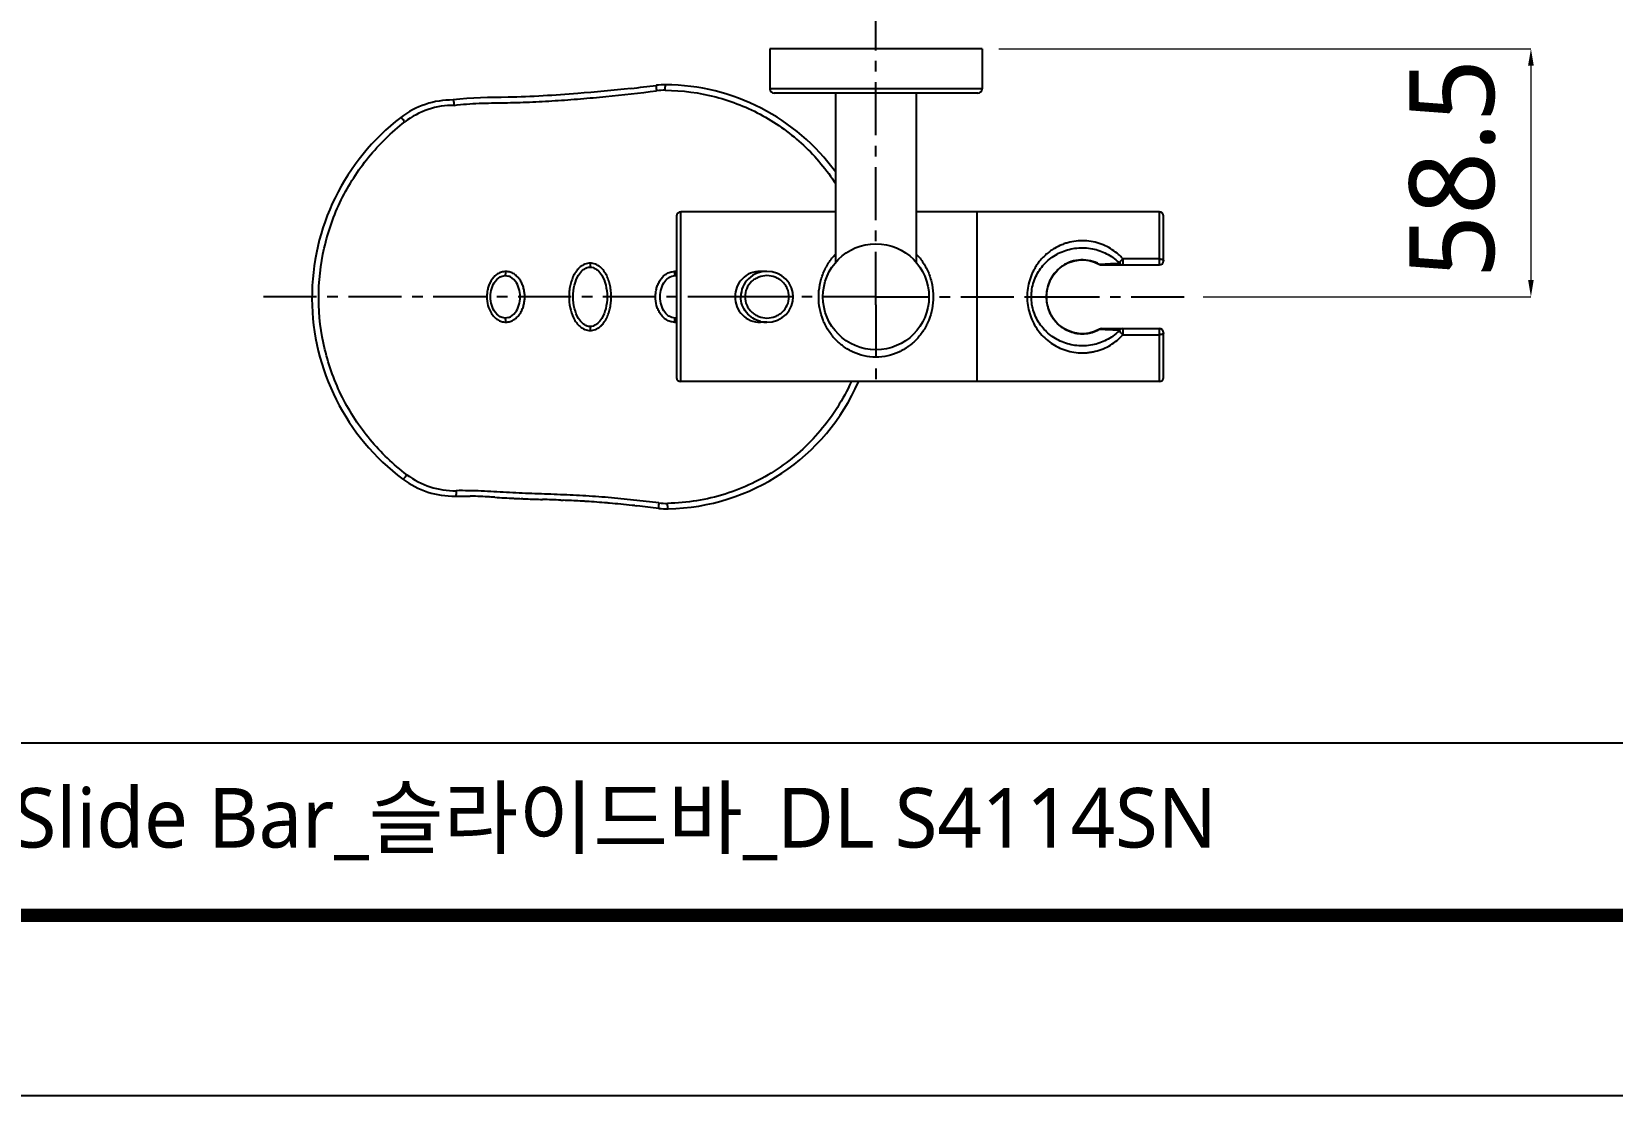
# Model space of a CAD drawing. Extents: x 0 to 1354, y 0 to 992.
# Drawn here: x 528.1 to 900.7, y 0 to 250.8 of the extents above; entities that cross this region are included whole.
import ezdxf

# ---------------------------------------------------------------- set-up
doc = ezdxf.new("R2010")
doc.units = 0
doc.header["$LTSCALE"] = 10
doc.header["$MEASUREMENT"] = 0
doc.header["$PDMODE"] = 3
doc.header["$PDSIZE"] = -10
doc.linetypes.add('CENTER', pattern=[2, 1.25, -0.25, 0.25, -0.25])
doc.layers.get('0').update_dxf_attribs({"linetype": 'CONTINUOUS'})
doc.layers.get('DEFPOINTS').update_dxf_attribs({"linetype": 'CONTINUOUS'})
doc.layers.add('치수', color=7, linetype='CONTINUOUS', lineweight=25)
doc.styles.add('Daelim Dimension', font='')
doc.styles.get('Daelim Dimension').set_extended_font_data('NanumGothic')
doc.dimstyles.new('DEFAULT', dxfattribs={"dimscale": 2, "dimtxt": 2, "dimasz": 2, "dimexe": 0, "dimexo": 2, "dimgap": 1, "dimtad": 1, "dimdec": 1, "dimzin": 9, "dimdsep": 46, "dimtxsty": 'Daelim Dimension', "dimcen": 0.5, "dimclrd": 252, "dimclre": 252, "dimclrt": 3, "dimadec": 1, "dimazin": 0, "dimtfac": 1, "dimtdec": 1, "dimtix": 1, "dimtmove": 0, "dimatfit": 3, "dimfxl": 1, "dimtolj": 1, "dimtzin": 1, "dimlwd": 9, "dimlwe": 9, "dimarcsym": 0})

# ---------------------------------------------------------------- blocks, each defined once
blk = doc.blocks.new('*D8')
at = {"layer": 'DEFPOINTS', "color": 0, "transparency": 16777216}
for p in [(752.1, 246.79), (800.21, 188.29), (881.49, 188.29)]:
    blk.add_point(p, dxfattribs=at)
at = {"layer": '치수', "color": 5, "lineweight": 9, "transparency": 16777216}
for p, q in [((756.1, 246.79), (881.49, 246.79)), ((881.49, 242.79), (881.49, 192.29)), ((804.21, 188.29), (881.49, 188.29))]:
    blk.add_line(p, q, dxfattribs=at)
at = {"layer": '치수', "color": 5, "transparency": 16777216}
for points in [[(880.82, 242.79), (882.16, 242.79), (881.49, 246.79)], [(880.82, 192.29), (882.16, 192.29), (881.49, 188.29)]]:
    blk.add_solid(points, dxfattribs=at)
at = {"layer": '치수', "color": 7, "transparency": 16777216, "insert": (852.82, 218.52), "char_height": 20, "attachment_point": 2, "rotation": 90, "line_spacing_factor": 0.9, "style": 'Daelim Dimension'}
blk.add_mtext('\\A1;58.5', dxfattribs=at)

msp = doc.modelspace()

# ---------------------------------------------------------------- linework, layer by layer
at = {"color": 1, "linetype": 'CENTER'}
for p, q in [((727.1, 186.39), (727.1, 263.93)), ((695.25, 188.29), (582.51, 188.29)), ((706.61, 188.29), (696.21, 188.29)), ((727.1, 188.29), (707.61, 188.29)), ((727.1, 188.29), (762.74, 188.29)), ((727.1, 186.39), (727.1, 167.79)), ((763.73, 188.29), (767.26, 188.29)), ((767.27, 188.29), (800.21, 188.29))]:
    msp.add_line(p, q, dxfattribs=at)
at = {"color": 7, "linetype": 'Continuous'}
for p, q in [((702.1, 246.79), (702.1, 237.29)), ((752.1, 246.79), (702.1, 246.79)), ((752.1, 246.79), (752.1, 237.29)), ((751.1, 236.29), (703.1, 236.29)), ((717.6, 236.29), (717.6, 196.41)), ((736.6, 236.29), (736.6, 196.41)), ((680.1, 207.29), (680.1, 169.29)), ((717.6, 208.29), (681.1, 208.29)), ((793.9, 208.29), (736.6, 208.29)), ((750.9, 208.29), (750.9, 168.29)), ((794.9, 196.79), (794.9, 207.29)), ((701.41, 194.29), (699.86, 194.29)), ((779.81, 195.92), (779.81, 195.92)), ((780.31, 195.79), (793.9, 195.79)), ((714.65, 189.29), (714.67, 189.29)), ((714.67, 187.29), (714.65, 187.29)), ((701.41, 182.29), (699.86, 182.29)), ((780.31, 180.79), (793.9, 180.79)), ((794.9, 169.29), (794.9, 179.79)), ((719.9, 178.08), (719.91, 178.09)), ((793.9, 168.29), (681.1, 168.29)), ((643.86, 140.68), (643.5, 140.69)), ((643.86, 140.68), (644.61, 140.65)), ((652.83, 140.34), (653.38, 140.32)), ((670.27, 139.05), (669.61, 139.12)), ((670.27, 139.05), (670.76, 138.99))]:
    msp.add_line(p, q, dxfattribs=at)
at = {"color": 9, "linetype": 'Continuous'}
for p, q in [((752.1, 237.29), (702.1, 237.29)), ((681.1, 168.29), (681.1, 208.29)), ((793.9, 195.79), (793.9, 208.29)), ((779.84, 195.91), (779.81, 195.92)), ((779.84, 195.91), (779.81, 195.92)), ((779.84, 195.91), (779.81, 195.92)), ((793.9, 197.23), (785.32, 197.23)), ((785.32, 197.23), (785.32, 195.79)), ((696.21, 188.29), (695.25, 188.29)), ((707.61, 188.29), (706.61, 188.29)), ((762.74, 188.29), (763.73, 188.29)), ((767.26, 188.29), (767.27, 188.29)), ((779.81, 180.66), (779.83, 180.66)), ((785.32, 180.79), (785.32, 179.34)), ((785.32, 179.34), (793.9, 179.34)), ((793.9, 168.29), (793.9, 180.79))]:
    msp.add_line(p, q, dxfattribs=at)
at = {"color": 5}
msp.add_line((21.77, 83.13), (1112.08, 83.13), dxfattribs=at)
at = {"ltscale": 0.5}
msp.add_lwpolyline([(0, 0), (1354.08, 0), (1354.08, 992.16), (0, 992.16)], close=True, dxfattribs=at)
at = {"color": 5, "linetype": 'ByBlock', "lineweight": 200, "const_width": 3.12}
msp.add_lwpolyline([(21.77, 42.48), (1332.17, 42.48), (1332.17, 969.12), (21.77, 969.12)], close=True, dxfattribs=at)
at = {"color": 7, "linetype": 'Continuous'}
for points in [[(707.61, 188.29), (707.52, 189.31), (707.2, 190.44), (706.65, 191.49), (705.89, 192.43), (704.95, 193.21), (703.86, 193.8), (702.66, 194.16), (701.41, 194.29)], [(767.27, 188.29), (767.36, 189.55), (767.66, 190.91), (768.19, 192.23), (768.95, 193.5), (769.94, 194.63), (771.1, 195.57), (772.35, 196.27), (773.61, 196.72), (774.87, 196.96), (776.12, 196.99), (777.38, 196.83), (778.65, 196.47), (779.81, 195.92)], [(701.41, 182.29), (702.67, 182.41), (703.87, 182.78), (704.96, 183.37), (705.9, 184.15), (706.66, 185.09), (707.2, 186.15), (707.52, 187.28), (707.61, 188.29)], [(779.81, 180.66), (778.64, 180.1), (777.37, 179.74), (776.11, 179.58), (774.86, 179.62), (773.61, 179.85), (772.34, 180.31), (771.09, 181), (769.93, 181.95), (768.95, 183.09), (768.18, 184.35), (767.66, 185.68), (767.35, 187.03), (767.27, 188.29)]]:
    msp.add_lwpolyline(points, dxfattribs=at)
msp.add_circle((727.1, 188.29), 12.5, dxfattribs=at)
for centre, radius, start, end in [((632.34, 564.62), 329.29, 276.4533, 277.5001), ((677.42, 222.29), 16, 89.5883, 97.5057), ((677.17, 188.29), 50, 36.0328, 89.5883), ((703.1, 237.29), 1, 180, 270), ((751.1, 237.29), 1, 270, 0), ((627.26, 214.7), 20, 89.5623, 127.4957), ((647.66, 188.12), 53.51, 127.4957, 233.1643), ((681.1, 207.29), 1, 90, 180), ((793.9, 207.29), 1, 0, 90), ((780.31, 196.79), 1, 240.4895, 270), ((793.9, 196.79), 1, 270, 0), ((679.71, 190.86), 2.42, 80.8012, 89.7266), ((679.71, 185.71), 2.42, 270.2735, 279.1988), ((780.31, 179.79), 1, 90, 119.5971), ((793.9, 179.79), 1, 0, 90), ((677.17, 188.29), 50, 271.0717, 336.3857), ((681.1, 169.29), 1, 180, 270), ((793.9, 169.29), 1, 270, 360), ((627.57, 161.3), 20, 233.1643, 271.0886), ((628.71, 30.39), 110.93, 87.931, 88.603), ((627.01, -14.77), 156.12, 87.0707, 87.9065), ((622.12, -112.93), 254.4, 86.8538, 87.0986), ((611.42, -307.17), 448.94, 86.6972, 86.8517), ((655.1, 412.5), 272.05, 266.7111, 267.193), ((656.59, 444.16), 303.75, 267.2057, 267.5305), ((677.83, 976.59), 836.6, 267.72451, 267.9905), ((615.68, -799.57), 940.65, 87.73698, 88.00106), ((645.13, -75.89), 216.36, 86.3661, 86.5034), ((643.77, -96.34), 236.86, 85.1686, 86.3494), ((641.66, -122.11), 262.72, 85.0587, 85.1855), ((638.44, -158.16), 298.91, 84.0138, 85.0377), ((624.78, -286.19), 427.67, 83.1343, 83.8274), ((677.81, 154.29), 16, 263.1543, 271.0717)]:
    msp.add_arc(centre, radius, start, end, dxfattribs=at)
at = {"color": 9, "linetype": 'Continuous'}
for centre, radius, start, end in [((677.33, 222.09), 14.9, 89.6112, 97.544), ((775.99, 188.38), 8.71, 136.1503, 143.7116), ((775.94, 188.43), 8.63, 133.8496, 136.1423), ((775.86, 188.52), 8.52, 124.733, 133.8675), ((775.83, 188.56), 8.47, 123.9534, 124.7278), ((780.3, 196.74), 0.945, 240.8715, 246.6535), ((780.31, 196.77), 0.983, 246.6383, 251.2721), ((780.31, 196.78), 0.995, 251.2658, 254.9118), ((785.32, 196.78), 0.989, 221.0702, 269.9543), ((776.17, 188.29), 8.91, 156.497, 180.0094), ((776.12, 188.31), 8.85, 153.5194, 156.4735), ((776.06, 188.34), 8.79, 147.2606, 153.5199), ((776.02, 188.36), 8.75, 143.7123, 147.2546), ((776.26, 188.29), 9, 180.0424, 192.5366), ((701.41, 188.63), 6.34, 256.1548, 269.9704), ((775.71, 187.86), 8.3, 281.8996, 299.6522), ((775.69, 187.91), 8.34, 299.6057, 299.7686), ((785.32, 179.8), 0.989, 90.0456, 138.8757), ((627.83, 161.39), 18.82, 233.0812, 270.9668), ((677.72, 154.48), 14.89, 263.1331, 271.0471)]:
    msp.add_arc(centre, radius, start, end, dxfattribs=at)
at = {"color": 7, "linetype": 'Continuous'}
for points, knots in [([(669.36, 237.42), (665.15, 236.94), (655.56, 236.04), (641.67, 235.2), (631.73, 235.28), (627.41, 234.7)], [0, 0, 0, 0, 0.302507, 0.694844, 1, 1, 1, 1]), ([(627.69, 233.43), (627.69, 233.58), (627.68, 233.88), (627.62, 234.27), (627.55, 234.54), (627.48, 234.67), (627.43, 234.7), (627.41, 234.7)], [0, 0, 0, 0, 0.341717, 0.658005, 0.887494, 0.957421, 1, 1, 1, 1]), ([(659.02, 181.4), (658.26, 181.65), (656.53, 183.14), (655.26, 188.29), (656.53, 193.43), (658.26, 194.93), (659.02, 195.17)], [0, 0, 0, 0, 0.206779, 0.500009, 0.793239, 1, 1, 1, 1]), ([(660.43, 195.17), (661.19, 194.93), (662.92, 193.43), (664.2, 188.29), (662.92, 183.15), (661.19, 181.65), (660.43, 181.4)], [0, 0, 0, 0, 0.206781, 0.50001, 0.793238, 1, 1, 1, 1]), ([(699.86, 194.29), (699.07, 194.29), (697.49, 194), (695.49, 192.67), (694.18, 190.65), (693.88, 189.07), (693.88, 188.29)], [0, 0, 0, 0, 0.251023, 0.499945, 0.748956, 1, 1, 1, 1]), ([(639.01, 183.4), (638.38, 183.59), (636.91, 184.66), (635.81, 188.29), (636.91, 191.91), (638.38, 192.98), (639.01, 193.17)], [0, 0, 0, 0, 0.200157, 0.500004, 0.799852, 1, 1, 1, 1]), ([(640.47, 183.41), (641.08, 183.6), (642.54, 184.67), (643.64, 188.29), (642.54, 191.9), (641.08, 192.97), (640.47, 193.17)], [0, 0, 0, 0, 0.198657, 0.500006, 0.801355, 1, 1, 1, 1]), ([(678.31, 183.72), (677.95, 183.95), (676.81, 185.01), (675.81, 188.29), (676.8, 191.54), (677.92, 192.6), (678.27, 192.82)], [0, 0, 0, 0, 0.146321, 0.502791, 0.85926, 1, 1, 1, 1]), ([(693.88, 188.29), (693.88, 187.5), (694.18, 185.92), (695.49, 183.91), (697.49, 182.58), (699.07, 182.29), (699.86, 182.29)], [0, 0, 0, 0, 0.251052, 0.500063, 0.748995, 1, 1, 1, 1]), ([(658.33, 140.07), (658, 140.09), (656.35, 140.19), (654.7, 140.26), (653.38, 140.32)], [0, 0, 0, 0, 0.199859, 1, 1, 1, 1])]:
    msp.add_open_spline(points, degree=3, knots=knots, dxfattribs=at)
at = {"color": 9, "linetype": 'Continuous'}
for points, knots in [([(627.69, 233.43), (629.63, 233.69), (633.56, 233.97), (638.49, 234.01), (642.46, 234.1), (646.46, 234.25), (651.46, 234.52), (657.46, 234.96), (665.44, 235.67), (671.41, 236.34), (675.37, 236.86)], [0, 0, 0, 0, 0.122689, 0.246744, 0.309256, 0.371941, 0.497615, 0.623461, 0.749301, 1, 1, 1, 1]), ([(675.33, 238.15), (675.31, 238.15), (675.29, 238.1), (675.28, 238.02), (675.28, 237.89), (675.28, 237.66), (675.31, 237.3), (675.35, 237.01), (675.38, 236.86)], [0, 0, 0, 0, 0.030001, 0.094045, 0.193185, 0.323113, 0.647271, 1, 1, 1, 1]), ([(677.43, 236.99), (677.43, 237.08), (677.42, 237.43), (677.44, 237.77), (677.46, 238.02)], [0, 0, 0, 0, 0.268237, 1, 1, 1, 1]), ([(677.43, 236.99), (681.43, 236.96), (689.45, 235.91), (700.65, 231.43), (710.37, 224.36), (715.52, 218.21), (717.68, 214.89)], [0, 0, 0, 0, 0.251759, 0.501998, 0.750852, 1, 1, 1, 1]), ([(677.46, 238.02), (677.47, 238.06), (677.48, 238.12), (677.49, 238.21), (677.51, 238.26), (677.52, 238.29), (677.53, 238.29)], [0, 0, 0, 0, 0.409148, 0.715415, 0.91019, 1, 1, 1, 1]), ([(627.69, 233.43), (625.63, 233.45), (621.44, 232.79), (617.7, 230.8), (616.04, 229.53)], [0, 0, 0, 0, 0.497712, 1, 1, 1, 1]), ([(616.52, 146.35), (614.93, 147.55), (611.88, 150.13), (607.79, 154.51), (604.22, 159.33), (600.22, 166.27), (596.76, 175.77), (595.26, 187.82), (596.62, 199.88), (599.97, 209.42), (603.89, 216.4), (607.41, 221.26), (611.45, 225.69), (614.47, 228.3), (616.04, 229.53)], [0, 0, 0, 0, 0.062316, 0.124593, 0.186919, 0.249353, 0.374469, 0.500014, 0.625561, 0.750679, 0.813113, 0.875433, 0.9377, 1, 1, 1, 1]), ([(616.04, 229.53), (615.96, 229.65), (615.77, 229.91), (615.52, 230.21), (615.33, 230.41), (615.21, 230.51), (615.14, 230.57), (615.09, 230.58), (615.08, 230.57)], [0, 0, 0, 0, 0.315217, 0.664265, 0.807159, 0.911804, 0.972876, 1, 1, 1, 1]), ([(785.32, 197.23), (785.1, 197.47), (784.66, 197.93), (783.71, 198.77), (782.4, 199.69), (780.67, 200.58), (778.78, 201.18), (776.8, 201.52), (774.77, 201.52), (773.1, 201.26), (771.82, 200.91), (770.59, 200.47), (769.43, 199.88), (768.35, 199.2), (767.59, 198.62), (766.88, 197.99), (766.21, 197.31), (765.58, 196.59), (765.02, 195.81), (764.5, 194.98), (764.05, 194.12), (763.65, 193.21), (763.22, 191.96), (762.84, 190.31), (762.73, 188.96), (762.74, 188.29)], [0, 0, 0, 0, 0.030349, 0.060657, 0.121414, 0.182938, 0.24583, 0.30998, 0.374733, 0.438968, 0.470649, 0.501947, 0.563532, 0.59403, 0.624376, 0.65465, 0.684999, 0.715467, 0.746096, 0.776959, 0.808092, 0.839508, 0.871207, 0.935303, 1, 1, 1, 1]), ([(713.6, 188.29), (713.6, 189.24), (713.78, 191.14), (714.58, 193.85), (715.85, 196.3), (716.97, 197.73), (717.59, 198.38)], [0, 0, 0, 0, 0.258444, 0.512229, 0.759127, 1, 1, 1, 1]), ([(736.61, 198.37), (737.23, 197.73), (738.35, 196.3), (739.62, 193.85), (740.42, 191.14), (740.6, 189.24), (740.6, 188.29)], [0, 0, 0, 0, 0.240936, 0.487868, 0.741645, 1, 1, 1, 1]), ([(763.73, 188.29), (763.73, 189.49), (764.12, 191.87), (765.76, 195.04), (768.23, 197.54), (771.35, 199.24), (774.91, 200), (778.56, 199.7), (781.92, 198.4), (783.78, 196.95), (784.57, 196.13)], [0, 0, 0, 0, 0.127424, 0.251337, 0.372578, 0.49541, 0.623545, 0.75344, 0.878542, 1, 1, 1, 1]), ([(639.85, 194.25), (639.51, 194.23), (638.99, 194.17), (638.35, 193.92), (637.9, 193.68), (637.48, 193.38), (637.1, 193.03), (636.78, 192.63), (636.38, 192.07), (635.95, 191.32), (635.61, 190.34), (635.43, 189.32), (635.35, 187.95), (635.54, 186.22), (636.24, 184.62), (637.09, 183.54), (637.88, 182.87), (638.82, 182.42), (639.51, 182.34), (639.85, 182.32)], [0, 0, 0, 0, 0.062211, 0.093358, 0.12463, 0.155832, 0.187026, 0.218385, 0.249776, 0.312331, 0.374963, 0.437626, 0.500306, 0.625451, 0.750425, 0.813035, 0.8755, 0.937767, 1, 1, 1, 1]), ([(639.73, 193.29), (639.73, 193.29), (639.76, 193.31), (639.79, 193.4), (639.82, 193.6), (639.84, 193.9), (639.85, 194.13), (639.85, 194.25)], [0, 0, 0, 0, 0.026542, 0.081227, 0.296791, 0.628989, 1, 1, 1, 1]), ([(639.85, 182.32), (640.19, 182.34), (640.88, 182.42), (641.66, 182.8), (642.22, 183.19), (642.71, 183.67), (643.23, 184.36), (643.75, 185.25), (644.08, 186.23), (644.27, 187.25), (644.34, 188.28), (644.27, 189.32), (644.07, 190.33), (643.75, 191.32), (643.25, 192.22), (642.6, 193.03), (641.82, 193.71), (640.87, 194.15), (640.19, 194.24), (639.85, 194.25)], [0, 0, 0, 0, 0.062187, 0.124388, 0.15558, 0.186712, 0.249328, 0.31194, 0.374434, 0.4372, 0.499837, 0.562519, 0.625326, 0.687926, 0.750494, 0.813214, 0.875573, 0.93779, 1, 1, 1, 1]), ([(659.73, 196.24), (659.51, 196.23), (659.08, 196.19), (658.46, 196.01), (657.89, 195.71), (657.36, 195.34), (656.9, 194.89), (656.37, 194.21), (655.89, 193.49), (655.56, 192.7), (655.27, 191.89), (654.99, 190.85), (654.79, 189.58), (654.71, 187.86), (654.92, 185.71), (655.58, 183.65), (656.46, 182.17), (657.33, 181.21), (658.44, 180.51), (659.3, 180.34), (659.73, 180.34)], [0, 0, 0, 0, 0.031304, 0.062589, 0.093912, 0.125228, 0.156458, 0.187767, 0.250228, 0.281494, 0.312825, 0.375339, 0.437863, 0.500418, 0.625338, 0.750193, 0.812695, 0.875216, 0.937643, 1, 1, 1, 1]), ([(659.73, 196.24), (659.73, 196.12), (659.73, 195.94), (659.73, 195.72), (659.73, 195.57), (659.73, 195.45), (659.73, 195.37), (659.73, 195.33), (659.73, 195.3), (659.72, 195.3), (659.73, 195.29), (659.73, 195.29)], [0, 0, 0, 0, 0.374028, 0.552895, 0.711419, 0.839198, 0.93079, 0.96188, 0.983416, 0.995941, 1, 1, 1, 1]), ([(659.73, 180.34), (660.16, 180.34), (661.02, 180.52), (661.94, 181.09), (662.56, 181.69), (662.97, 182.19), (663.32, 182.72), (663.75, 183.47), (664.14, 184.48), (664.46, 185.72), (664.67, 187), (664.72, 188.29), (664.66, 189.57), (664.47, 190.85), (664.14, 192.09), (663.66, 193.3), (663, 194.41), (662.12, 195.36), (661.02, 196.06), (660.16, 196.24), (659.73, 196.24)], [0, 0, 0, 0, 0.062317, 0.124749, 0.156024, 0.1873, 0.218627, 0.2499, 0.312341, 0.374975, 0.437468, 0.499999, 0.56258, 0.625096, 0.687648, 0.750211, 0.812677, 0.875224, 0.937634, 1, 1, 1, 1]), ([(679.61, 182.32), (679.27, 182.32), (678.58, 182.43), (677.64, 182.87), (676.85, 183.54), (676.2, 184.34), (675.71, 185.26), (675.27, 186.56), (675.1, 187.95), (675.19, 189.32), (675.38, 190.34), (675.71, 191.32), (676.23, 192.21), (676.83, 193.05), (677.64, 193.7), (678.58, 194.14), (679.27, 194.25), (679.61, 194.25)], [0, 0, 0, 0, 0.062229, 0.124462, 0.186889, 0.249386, 0.31199, 0.374667, 0.499913, 0.562631, 0.625397, 0.688041, 0.750599, 0.813166, 0.875477, 0.937762, 1, 1, 1, 1]), ([(679.61, 194.25), (679.61, 194.13), (679.61, 193.9), (679.64, 193.6), (679.67, 193.4), (679.7, 193.31), (679.72, 193.29), (679.73, 193.29)], [0, 0, 0, 0, 0.371137, 0.703562, 0.919254, 0.973827, 1, 1, 1, 1]), ([(701.41, 194.29), (700.62, 194.29), (699.02, 193.98), (696.97, 192.67), (695.58, 190.68), (695.25, 189.08), (695.25, 188.29)], [0, 0, 0, 0, 0.24999, 0.499985, 0.750006, 1, 1, 1, 1]), ([(779.81, 195.92), (779.16, 196.3), (777.71, 196.87), (775.4, 197.11), (773.11, 196.69), (771.73, 196), (771.1, 195.58)], [0, 0, 0, 0, 0.248125, 0.501495, 0.753769, 1, 1, 1, 1]), ([(784.57, 196.13), (783.85, 196.1), (782.27, 196.03), (780.7, 195.95), (779.84, 195.91)], [0, 0, 0, 0, 0.454574, 1, 1, 1, 1]), ([(785.32, 197.23), (785.2, 197.14), (784.97, 196.94), (784.74, 196.66), (784.61, 196.44), (784.56, 196.29), (784.54, 196.18), (784.57, 196.13)], [0, 0, 0, 0, 0.326056, 0.64821, 0.777507, 0.878103, 1, 1, 1, 1]), ([(793.9, 197.23), (794.03, 197.23), (794.27, 197.21), (794.55, 197.14), (794.73, 197.04), (794.82, 196.97), (794.88, 196.88), (794.9, 196.82), (794.9, 196.79)], [0, 0, 0, 0, 0.326801, 0.614785, 0.73526, 0.837745, 0.924017, 1, 1, 1, 1]), ([(706.61, 188.29), (706.61, 188.95), (706.38, 189.96), (705.73, 191.12), (705.07, 191.88), (704.28, 192.5), (703.08, 193.09), (701.41, 193.42), (699.74, 193.09), (698.54, 192.5), (697.48, 191.68), (696.51, 190.29), (696.21, 188.95), (696.21, 188.29)], [0, 0, 0, 0, 0.124683, 0.187371, 0.250059, 0.312736, 0.375419, 0.50028, 0.625143, 0.687853, 0.750538, 0.875305, 1, 1, 1, 1]), ([(699.89, 182.47), (699.25, 182.63), (698, 183.16), (696.48, 184.51), (695.48, 186.28), (695.25, 187.62), (695.25, 188.29)], [0, 0, 0, 0, 0.24998, 0.499953, 0.749979, 1, 1, 1, 1]), ([(696.21, 188.29), (696.21, 187.62), (696.43, 186.62), (697.09, 185.46), (697.75, 184.69), (698.54, 184.08), (699.74, 183.48), (701.41, 183.16), (703.08, 183.48), (704.27, 184.08), (705.33, 184.89), (706.31, 186.29), (706.61, 187.62), (706.61, 188.29)], [0, 0, 0, 0, 0.124683, 0.187371, 0.250059, 0.312736, 0.375419, 0.50028, 0.625143, 0.687853, 0.750538, 0.875305, 1, 1, 1, 1]), ([(740.6, 188.29), (740.6, 187.34), (740.42, 185.47), (739.64, 182.79), (738.41, 180.37), (736.78, 178.26), (734.8, 176.51), (732.49, 175.16), (729.89, 174.28), (727.1, 173.97), (724.31, 174.28), (721.71, 175.16), (719.4, 176.51), (717.42, 178.26), (715.79, 180.37), (714.55, 182.8), (713.78, 185.47), (713.6, 187.34), (713.6, 188.29)], [0, 0, 0, 0, 0.065079, 0.129012, 0.19124, 0.251946, 0.311976, 0.372632, 0.435258, 0.500026, 0.564798, 0.627437, 0.688103, 0.748135, 0.808837, 0.871053, 0.934964, 1, 1, 1, 1]), ([(762.74, 188.29), (762.73, 186.94), (763.04, 184.92), (764.01, 182.45), (764.98, 180.75), (766.18, 179.24), (767.57, 177.92), (769.15, 176.83), (770.59, 176.11), (771.82, 175.67), (773.1, 175.3), (774.43, 175.11), (775.78, 175.06), (776.8, 175.1), (777.8, 175.22), (779.11, 175.49), (780.67, 176), (782.41, 176.87), (783.97, 177.99), (784.89, 178.87), (785.32, 179.34)], [0, 0, 0, 0, 0.128496, 0.1916, 0.253586, 0.314672, 0.375295, 0.436118, 0.497763, 0.529078, 0.560745, 0.625013, 0.657436, 0.689854, 0.722113, 0.754102, 0.816984, 0.878578, 0.939351, 1, 1, 1, 1]), ([(784.57, 180.45), (783.78, 179.62), (781.92, 178.17), (778.57, 176.87), (774.91, 176.57), (771.35, 177.33), (768.23, 179.03), (765.76, 181.53), (764.12, 184.7), (763.73, 187.09), (763.73, 188.29)], [0, 0, 0, 0, 0.121452, 0.246549, 0.376438, 0.504573, 0.627407, 0.748653, 0.87257, 1, 1, 1, 1]), ([(767.48, 186.34), (767.6, 185.8), (767.94, 184.74), (768.73, 183.29), (769.77, 182.03), (771.02, 180.98), (772.47, 180.19), (774.06, 179.68), (775.74, 179.51), (776.87, 179.63), (777.42, 179.74)], [0, 0, 0, 0, 0.126145, 0.250278, 0.372894, 0.495282, 0.6189, 0.744707, 0.872358, 1, 1, 1, 1]), ([(639.85, 182.32), (639.85, 182.45), (639.84, 182.68), (639.82, 182.98), (639.79, 183.17), (639.76, 183.26), (639.73, 183.29), (639.73, 183.29)], [0, 0, 0, 0, 0.371018, 0.703214, 0.918774, 0.973458, 1, 1, 1, 1]), ([(679.73, 183.29), (679.72, 183.29), (679.7, 183.26), (679.67, 183.17), (679.64, 182.98), (679.61, 182.68), (679.61, 182.45), (679.61, 182.32)], [0, 0, 0, 0, 0.026173, 0.080746, 0.296435, 0.628858, 1, 1, 1, 1]), ([(659.73, 181.29), (659.73, 181.29), (659.72, 181.28), (659.73, 181.27), (659.73, 181.25), (659.73, 181.2), (659.73, 181.12), (659.73, 181), (659.73, 180.86), (659.73, 180.63), (659.73, 180.46), (659.73, 180.34)], [0, 0, 0, 0, 0.00406, 0.016585, 0.038121, 0.069213, 0.160807, 0.28859, 0.447116, 0.625983, 1, 1, 1, 1]), ([(779.83, 180.66), (779.87, 180.68), (780.02, 180.75), (780.18, 180.79), (780.31, 180.79)], [0, 0, 0, 0, 0.246524, 1, 1, 1, 1]), ([(779.84, 180.66), (780.7, 180.62), (782.27, 180.55), (783.85, 180.48), (784.57, 180.45)], [0, 0, 0, 0, 0.545427, 1, 1, 1, 1]), ([(785.32, 179.34), (785.2, 179.43), (784.98, 179.62), (784.73, 179.93), (784.57, 180.19), (784.54, 180.39), (784.57, 180.45)], [0, 0, 0, 0, 0.318292, 0.62, 0.855332, 1, 1, 1, 1]), ([(794.9, 179.79), (794.9, 179.76), (794.88, 179.69), (794.82, 179.61), (794.73, 179.53), (794.55, 179.44), (794.27, 179.36), (794.03, 179.34), (793.9, 179.34)], [0, 0, 0, 0, 0.076067, 0.162429, 0.264975, 0.385505, 0.673479, 1, 1, 1, 1]), ([(721.25, 168.24), (719.38, 164.09), (714.47, 156.3), (704.18, 147.12), (691.71, 141.15), (682.56, 139.67), (677.99, 139.59)], [0, 0, 0, 0, 0.250037, 0.498721, 0.748457, 1, 1, 1, 1]), ([(616.52, 146.35), (616.44, 146.23), (616.26, 145.97), (616.02, 145.68), (615.83, 145.46), (615.71, 145.36), (615.64, 145.3), (615.59, 145.28), (615.58, 145.29)], [0, 0, 0, 0, 0.300722, 0.646302, 0.793928, 0.904947, 0.970962, 1, 1, 1, 1]), ([(628.14, 142.57), (628.16, 142.44), (628.16, 142.15), (628.14, 141.8), (628.09, 141.55), (628.05, 141.41), (627.99, 141.3), (627.95, 141.3)], [0, 0, 0, 0, 0.315438, 0.649498, 0.788328, 0.894038, 1, 1, 1, 1]), ([(675.94, 139.69), (673.95, 139.93), (669.98, 140.39), (664, 140.97), (658, 141.41), (651.98, 141.67), (646.98, 141.84), (642.99, 142), (639.01, 142.2), (634.07, 142.51), (630.11, 142.61), (628.14, 142.57)], [0, 0, 0, 0, 0.124943, 0.250432, 0.376225, 0.501982, 0.627392, 0.68991, 0.752281, 0.876685, 1, 1, 1, 1]), ([(675.93, 139.69), (675.91, 139.54), (675.87, 139.25), (675.85, 138.9), (675.85, 138.66), (675.86, 138.53), (675.87, 138.45), (675.89, 138.41), (675.9, 138.41)], [0, 0, 0, 0, 0.352702, 0.676829, 0.806746, 0.905886, 0.969946, 1, 1, 1, 1]), ([(678.11, 138.3), (678.1, 138.3), (678.07, 138.34), (678.06, 138.42), (678.03, 138.56), (678.02, 138.74), (678, 138.96), (677.99, 139.24), (677.99, 139.45), (677.99, 139.59)], [0, 0, 0, 0, 0.026193, 0.091705, 0.201556, 0.346978, 0.515052, 0.689191, 1, 1, 1, 1])]:
    msp.add_open_spline(points, degree=3, knots=knots, dxfattribs=at)
at = {"color": 7, "linetype": 'Continuous'}
for points in [[(659.02, 195.17), (659.25, 195.25), (659.49, 195.28), (659.73, 195.29)], [(659.73, 195.29), (659.96, 195.28), (660.2, 195.25), (660.43, 195.17)], [(639.01, 193.17), (639.24, 193.25), (639.48, 193.29), (639.73, 193.29)], [(639.73, 193.29), (639.98, 193.29), (640.23, 193.24), (640.47, 193.17)], [(678.27, 192.82), (678.72, 193.12), (679.22, 193.28), (679.73, 193.29)], [(639.73, 183.29), (639.48, 183.29), (639.24, 183.33), (639.01, 183.4)], [(640.47, 183.41), (640.23, 183.33), (639.98, 183.29), (639.73, 183.29)], [(679.73, 183.29), (679.24, 183.29), (678.75, 183.44), (678.31, 183.72)], [(659.73, 181.29), (659.49, 181.29), (659.25, 181.33), (659.02, 181.4)], [(660.43, 181.4), (660.2, 181.33), (659.96, 181.29), (659.73, 181.29)], [(627.95, 141.3), (629.11, 141.32), (630.26, 141.31), (631.42, 141.29)], [(637.29, 141.02), (638.02, 140.98), (638.76, 140.94), (639.5, 140.89)]]:
    msp.add_open_spline(points, degree=3, dxfattribs=at)
at = {"color": 9, "linetype": 'Continuous'}
for points in [[(680.1, 194.21), (679.94, 194.23), (679.77, 194.24), (679.61, 194.25)], [(780.31, 195.79), (780.22, 195.79), (780.14, 195.8), (780.06, 195.82)], [(679.61, 182.32), (679.77, 182.33), (679.94, 182.35), (680.1, 182.37)]]:
    msp.add_open_spline(points, degree=3, dxfattribs=at)

# ---------------------------------------------------------------- texts
at = {"color": 2, "insert": (264.87, 72.49), "char_height": 14.05378, "width": 678.0607, "attachment_point": 1, "style": 'Daelim Dimension'}
msp.add_mtext('{\\fPretendard Variable SemiBold|b0|i0|c129|p2;대림바스(주)} Shower Program_Slide Bar_{\\fGulim|b0|i0|c129|p50;슬라이드바}_DL S4114SN                             ', dxfattribs=at)

# ---------------------------------------------------------------- dimensions: what is measured, and where the dimension line sits
at = {"layer": '치수', "color": 5}
dim = msp.add_linear_dim(base=(881.49, 188.29), p1=(752.1, 246.79), p2=(800.21, 188.29), angle=270, dimstyle='DEFAULT', override={"dimtxt": 10, "dimclrd": 5, "dimclre": 5, "dimclrt": 7}, dxfattribs=at)
dim.commit()
dim.dimension.update_dxf_attribs({"geometry": '*D8', "text_midpoint": (881.49, 218.52), "dimtype": 160})

doc.saveas('drawing.dxf')
